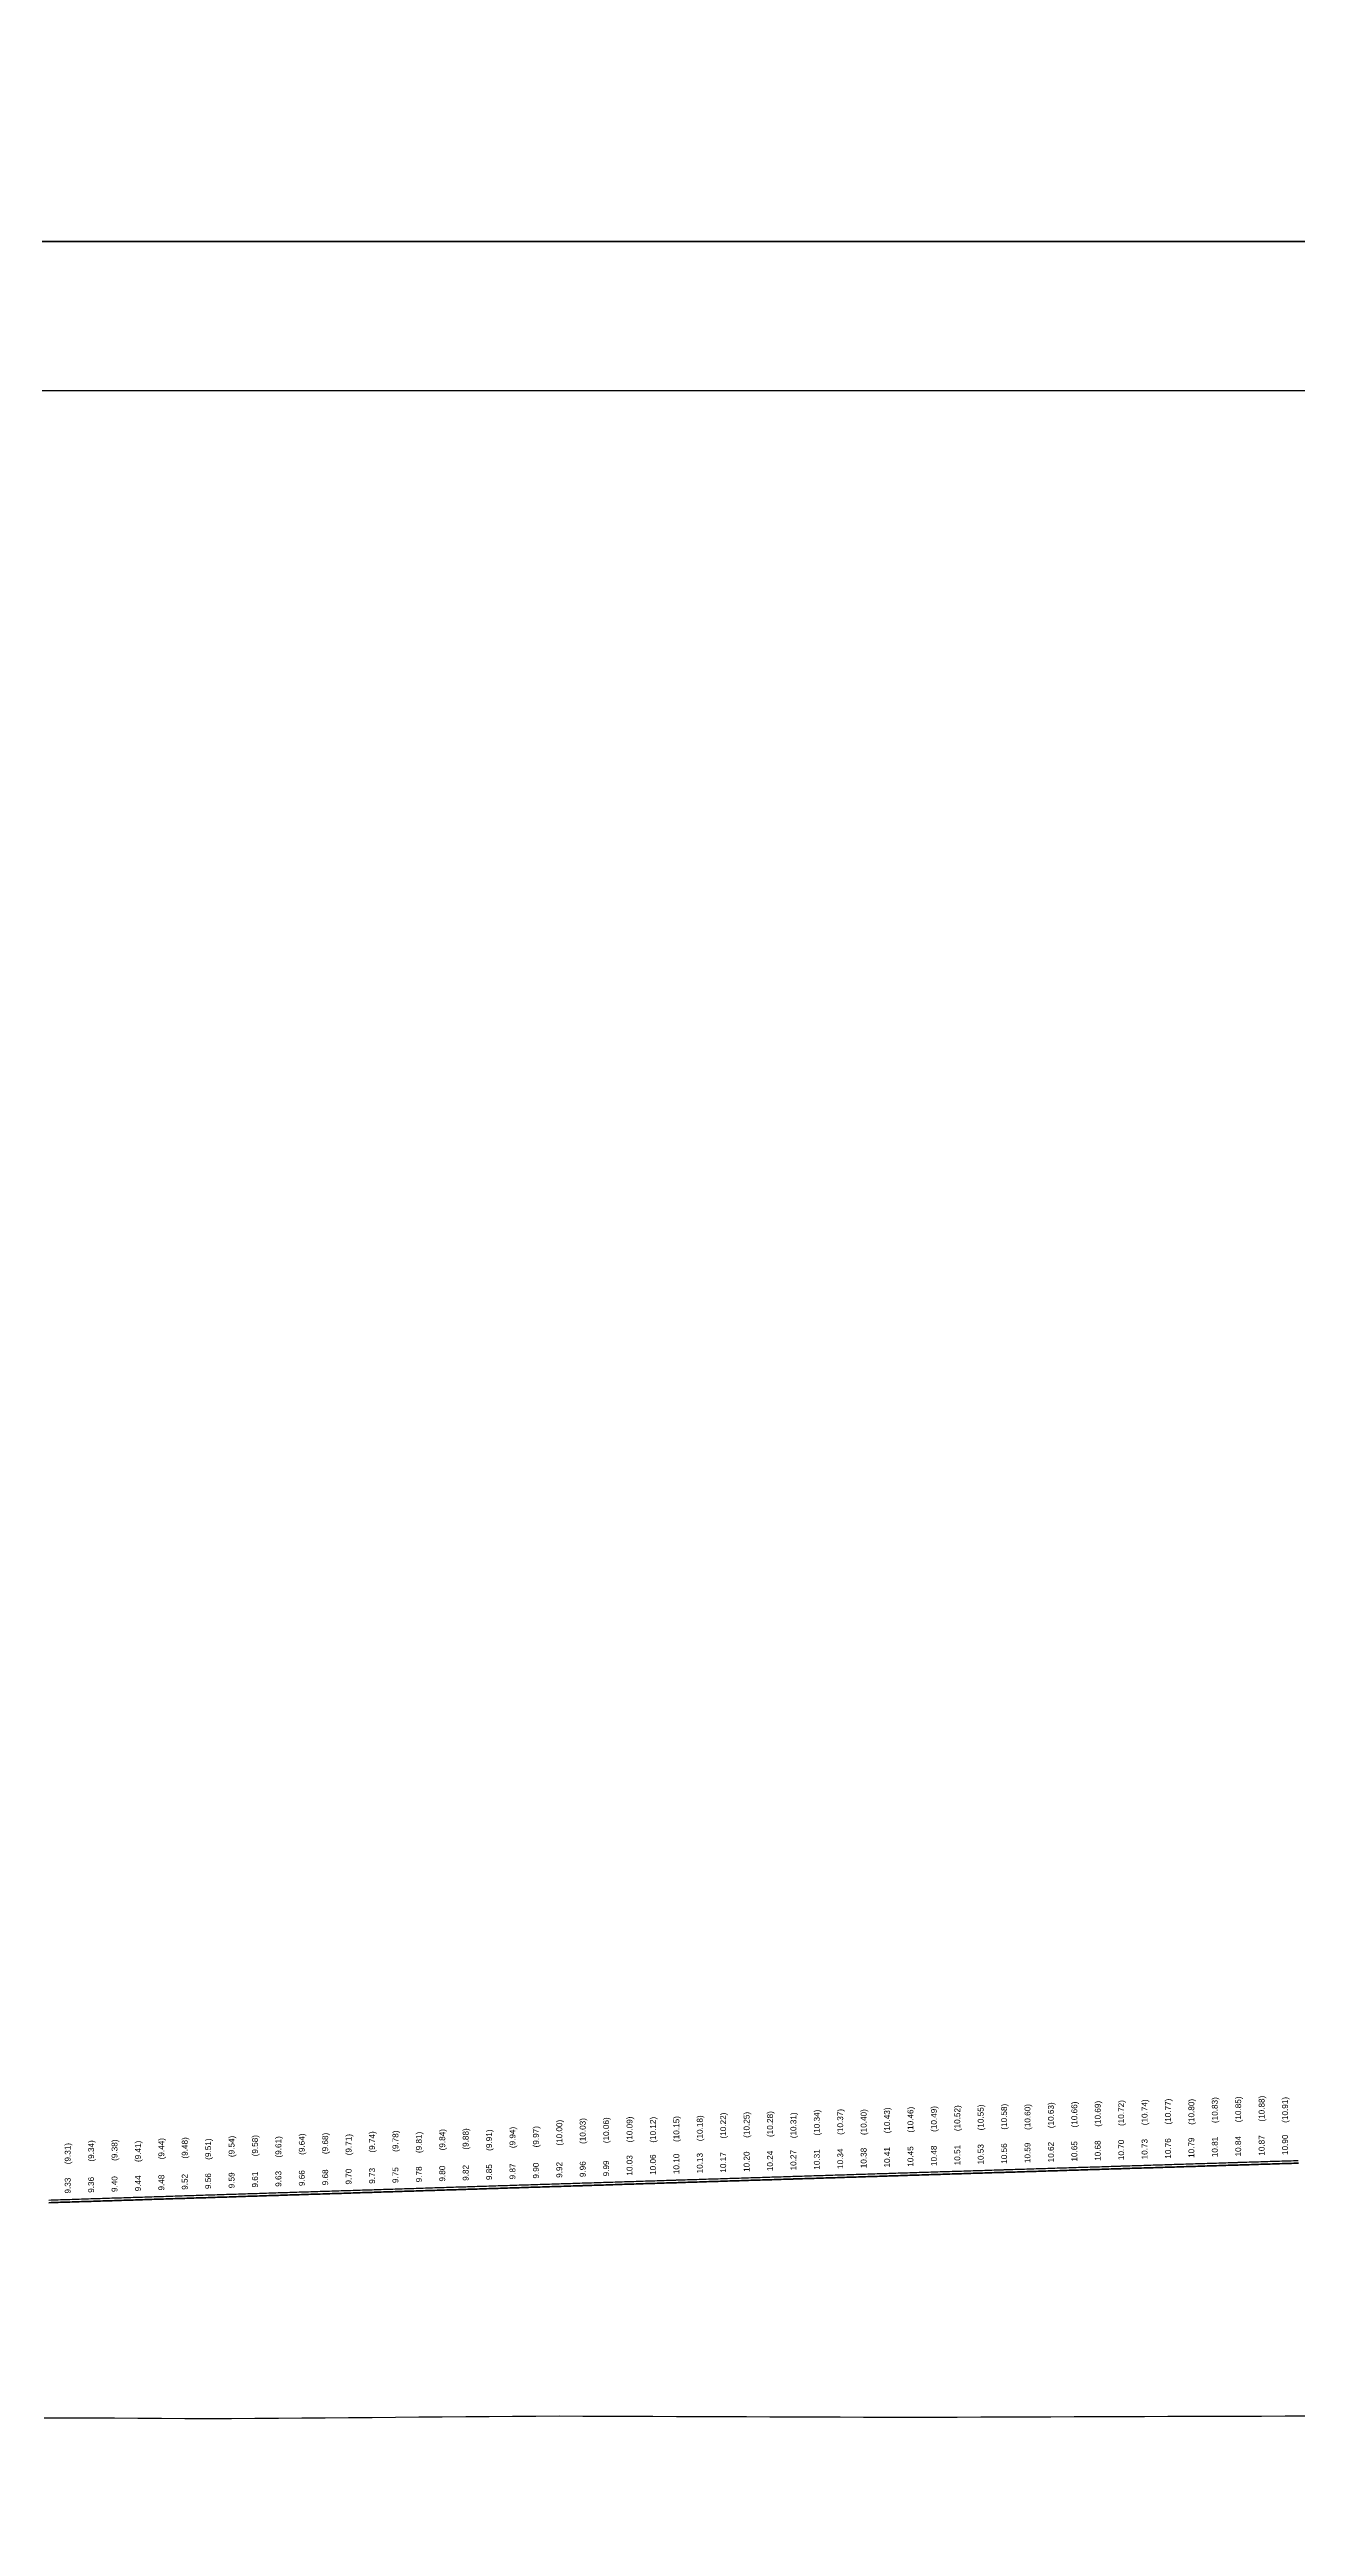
# Model space of a CAD drawing. Header units: millimetres. Extents: x 0 to 285450075, y -3000605 to 8125189010.
# Drawn here: x 6639633 to 6692940, y -115 to 105710 of the extents above; entities that cross this region are included whole.
import ezdxf
from ezdxf import colors
from ezdxf.entities.mleader import LeaderData, LeaderLine
from ezdxf.enums import TextEntityAlignment as Align
from ezdxf.math import Vec2, Vec3

# ---------------------------------------------------------------- set-up
doc = ezdxf.new("R2010")
doc.units = ezdxf.units.MM
for name, color, linetype, lineweight in [('1-Бетон', 106, 'Continuous', 35), ('ИС_Выноска', 3, 'Continuous', 18), ('ИС_Выноски', 3, 'Continuous', 18), ('ИС_Основная', 7, 'Continuous', 35)]:
    doc.layers.add(name, color=color, linetype=linetype, lineweight=lineweight)
for name, color, linetype in [('Красный профиль', 1, 'Continuous'), ('Рабочие отметки', 7, 'Continuous'), ('Рабочие отметки доп.', 7, 'Continuous'), ('Черный профиль', 3, 'Continuous')]:
    doc.layers.add(name, color=color, linetype=linetype)
doc.styles.add('0', font='isocpeur.ttf', dxfattribs={"width": 0.8, "oblique": 15})
doc.styles.get("Standard").update_dxf_attribs({"font": 'arial.ttf'})

# ---------------------------------------------------------------- blocks, each defined once
blk = doc.blocks.new('_None')

msp = doc.modelspace()

# ---------------------------------------------------------------- linework, layer by layer
at = {"color": 1}
msp.add_lwpolyline([(6546658.009, 91146.6249), (7115680.6605, 91146.6249), (7115680.6605, -72566.6945), (6546658.009, -72566.6945)], close=True, dxfattribs=at)
msp.add_lwpolyline([(6546658.009, 91146.6249), (7115680.6605, 91146.6249), (7115680.6605, -72566.6945), (6546658.009, -72566.6945)], close=True, dxfattribs=at)
at = {"layer": '1-Бетон', "color": 6}
msp.add_lwpolyline([(6532385.7521, 97510.8397), (7457736.6859, 97510.8397), (7457736.6859, -105940.3832), (6532385.7521, -105940.3832)], close=True, dxfattribs=at)
at = {"layer": 'ИС_Основная', "flags": 128}
msp.add_lwpolyline([(6639606.0195, 13717.1864), (6639705.9696, 13720.3987), (6639805.9197, 13723.6107), (6639905.8698, 13726.8226), (6640005.8198, 13730.0343), (6640105.7699, 13733.2459), (6640205.72, 13736.4573), (6640305.6701, 13739.6684), (6640405.6202, 13742.8795), (6640412.3023, 13743.0941), (6640505.5702, 13746.0903), (6640605.5203, 13749.301), (6640705.4704, 13752.5115), (6640805.4205, 13755.7218), (6640905.3706, 13758.9319), (6641005.3206, 13762.1419), (6641105.2707, 13765.3517), (6641205.2208, 13768.5613), (6641305.1709, 13771.7707), (6641405.1209, 13774.98), (6641412.3003, 13775.2105), (6641505.071, 13778.1891), (6641605.0211, 13781.398), (6641704.9712, 13784.6067), (6641804.9213, 13787.8153), (6641904.8713, 13791.0237), (6642004.8214, 13794.2319), (6642104.7715, 13797.44), (6642204.7216, 13800.6478), (6642304.6717, 13803.8555), (6642404.6217, 13807.063), (6642412.2982, 13807.3094), (6642504.5718, 13810.2704), (6642604.5219, 13813.4776), (6642704.472, 13816.6846), (6642804.4221, 13819.8914), (6642904.3721, 13823.098), (6643004.3222, 13826.3045), (6643104.2723, 13829.5108), (6643204.2224, 13832.7169), (6643304.1725, 13835.9228), (6643404.1225, 13839.1286), (6643412.2962, 13839.3908), (6643504.0726, 13842.3342), (6643604.0227, 13845.5396), (6643703.9728, 13848.7449), (6643803.9229, 13851.9499), (6643903.8729, 13855.1548), (6644003.823, 13858.3596), (6644103.7731, 13861.5641), (6644203.7232, 13864.7685), (6644303.6733, 13867.9727), (6644403.6233, 13871.1767), (6644412.2942, 13871.4547), (6644503.5734, 13874.3805), (6644603.5235, 13877.5842), (6644703.4736, 13880.7877), (6644803.4237, 13883.991), (6644903.3737, 13887.1942), (6645003.3238, 13890.3972), (6645103.2739, 13893.6), (6645203.224, 13896.8026), (6645303.1741, 13900.005), (6645403.1241, 13903.2073), (6645412.2922, 13903.501), (6645503.0742, 13906.4094), (6645603.0243, 13909.6113), (6645702.9744, 13912.8131), (6645802.9244, 13916.0147), (6645902.8745, 13919.216), (6646002.8246, 13922.4173), (6646102.7747, 13925.6183), (6646202.7248, 13928.8192), (6646302.6748, 13932.0199), (6646402.6249, 13935.2204), (6646412.2902, 13935.5299), (6646502.575, 13938.4208), (6646602.5251, 13941.6209), (6646702.4752, 13944.8209), (6646802.4252, 13948.0208), (6646902.3753, 13951.2204), (6647002.3254, 13954.4199), (6647102.2755, 13957.6192), (6647202.2256, 13960.8183), (6647302.1756, 13964.0173), (6647402.1257, 13967.2161), (6647412.2882, 13967.5413), (6647502.0758, 13970.4147), (6647602.0259, 13973.6131), (6647701.976, 13976.8113), (6647801.926, 13980.0094), (6647901.8761, 13983.2073), (6648001.8262, 13986.405), (6648101.7763, 13989.6026), (6648201.7264, 13992.8), (6648301.6764, 13995.9972), (6648401.6265, 13999.1942), (6648412.2862, 13999.5352), (6648501.5766, 14002.3911), (6648601.5267, 14005.5877), (6648701.4768, 14008.7842), (6648801.4268, 14011.9806), (6648901.3769, 14015.1767), (6649001.327, 14018.3727), (6649101.2771, 14021.5685), (6649201.2272, 14024.7641), (6649301.1772, 14027.9596), (6649401.1273, 14031.1549), (6649412.2842, 14031.5115), (6649501.0774, 14034.35), (6649601.0275, 14037.5449), (6649700.9776, 14040.7397), (6649800.9276, 14043.9342), (6649900.8777, 14047.1287), (6650000.8278, 14050.3229), (6650100.7779, 14053.5169), (6650200.7279, 14056.7108), (6650300.678, 14059.9045), (6650400.6281, 14063.0981), (6650412.2822, 14063.4704), (6650500.5782, 14066.2914), (6650600.5283, 14069.4846), (6650700.4783, 14072.6776), (6650800.4284, 14075.8704), (6650900.3785, 14079.0631), (6651000.3286, 14082.2556), (6651100.2787, 14085.4479), (6651200.2287, 14088.64), (6651300.1788, 14091.832), (6651400.1289, 14095.0238), (6651412.2802, 14095.4118), (6651500.079, 14098.2154), (6651600.0291, 14101.4068), (6651699.9791, 14104.5981), (6651799.9292, 14107.7891), (6651899.8793, 14110.9801), (6651999.8294, 14114.1708), (6652099.7795, 14117.3613), (6652199.7295, 14120.5517), (6652299.6796, 14123.7419), (6652399.6297, 14126.932), (6652412.2782, 14127.3357), (6652499.5798, 14130.1218), (6652599.5299, 14133.3115), (6652699.4799, 14136.501), (6652799.43, 14139.6904), (6652899.3801, 14142.8795), (6652999.3302, 14146.0685), (6653099.2803, 14149.2573), (6653199.2303, 14152.446), (6653299.1804, 14155.6344), (6653399.1305, 14158.8227), (6653412.2762, 14159.242), (6653499.0806, 14162.0108), (6653599.0307, 14165.1988), (6653698.9807, 14168.3865), (6653798.9308, 14171.5741), (6653898.8809, 14174.7615), (6653998.831, 14177.9488), (6654098.781, 14181.1358), (6654198.7311, 14184.3227), (6654298.6812, 14187.5094), (6654398.6313, 14190.696), (6654412.2741, 14191.1309), (6654498.5814, 14193.8823), (6654598.5314, 14197.0685), (6654698.4815, 14200.2545), (6654798.4316, 14203.4404), (6654898.3817, 14206.626), (6654998.3318, 14209.8115), (6655098.2818, 14212.9968), (6655198.2319, 14216.182), (6655298.182, 14219.3669), (6655398.1321, 14222.5517), (6655412.2721, 14223.0023), (6655498.0821, 14225.7363), (6655598.0322, 14228.9208), (6655697.9823, 14232.105), (6655797.9324, 14235.2891), (6655897.8825, 14238.4731), (6655997.8326, 14241.6568), (6656097.7826, 14244.8404), (6656197.7327, 14248.0238), (6656297.6828, 14251.207), (6656397.6329, 14254.39), (6656412.2701, 14254.8561), (6656497.5829, 14257.5729), (6656597.533, 14260.7556), (6656697.4831, 14263.9381), (6656797.4332, 14267.1204), (6656897.3833, 14270.3026), (6656997.3334, 14273.4846), (6657097.2834, 14276.6664), (6657197.2335, 14279.848), (6657297.1836, 14283.0295), (6657397.1337, 14286.2108), (6657412.2681, 14286.6925), (6657497.0837, 14289.3919), (6657597.0338, 14292.5729), (6657696.9839, 14295.7536), (6657796.934, 14298.9342), (6657896.8841, 14302.1147), (6657996.8342, 14305.2949), (6658096.7842, 14308.475), (6658196.7343, 14311.6549), (6658296.6844, 14314.8346), (6658396.6345, 14318.0141), (6658412.2661, 14318.5114), (6658496.5845, 14321.1935), (6658596.5346, 14324.3727), (6658696.4847, 14327.5517), (6658796.4348, 14330.7306), (6658896.3849, 14333.9092), (6658996.3349, 14337.0877), (6659096.285, 14340.266), (6659196.2351, 14343.4442), (6659296.1852, 14346.6222), (6659396.1353, 14349.8), (6659412.2641, 14350.3127), (6659496.0853, 14352.9776), (6659596.0354, 14356.155), (6659695.9855, 14359.3323), (6659795.9356, 14362.5094), (6659895.8857, 14365.6863), (6659995.8357, 14368.8631), (6660095.7858, 14372.0396), (6660195.7359, 14375.216), (6660295.686, 14378.3923), (6660395.6361, 14381.5683), (6660412.2621, 14382.0966), (6660495.5861, 14384.7442), (6660595.5362, 14387.9199), (6660695.4863, 14391.0954), (6660795.4364, 14394.2708), (6660895.3865, 14397.4459), (6660995.3365, 14400.6209), (6661095.2866, 14403.7957), (6661195.2367, 14406.9704), (6661295.1868, 14410.1449), (6661395.1369, 14413.3192), (6661412.2601, 14413.863), (6661495.0869, 14416.4933), (6661595.037, 14419.6672), (6661694.9871, 14422.841), (6661794.9372, 14426.0146), (6661894.8873, 14429.188), (6661994.8373, 14432.3613), (6662094.7874, 14435.5344), (6662194.7375, 14438.7073), (6662294.6876, 14441.88), (6662394.6377, 14445.0526), (6662412.2581, 14445.6118), (6662494.5877, 14448.2249), (6662594.5378, 14451.3971), (6662694.4879, 14454.5692), (6662794.438, 14457.741), (6662894.388, 14460.9127), (6662994.3381, 14464.0842), (6663094.2882, 14467.2555), (6663194.2383, 14470.4267), (6663294.1884, 14473.5976), (6663394.1384, 14476.7684), (6663412.2561, 14477.3432), (6663494.0885, 14479.9391), (6663594.0386, 14483.1095), (6663693.9887, 14486.2798), (6663793.9388, 14489.4499), (6663893.8888, 14492.6198), (6663993.8389, 14495.7896), (6664093.789, 14498.9592), (6664193.7391, 14502.1286), (6664293.6892, 14505.2978), (6664393.6392, 14508.4669), (6664412.2541, 14509.0571), (6664493.5893, 14511.6357), (6664593.5394, 14514.8044), (6664693.4895, 14517.973), (6664793.4396, 14521.1413), (6664893.3896, 14524.3095), (6664993.3397, 14527.4775), (6665093.2898, 14530.6454), (6665193.2399, 14533.813), (6665293.19, 14536.9805), (6665393.14, 14540.1478), (6665412.252, 14540.7534), (6665493.0901, 14543.3149), (6665593.0402, 14546.4819), (6665692.9903, 14549.6487), (6665792.9404, 14552.8153), (6665892.8904, 14555.9817), (6665992.8405, 14559.148), (6666092.7906, 14562.314), (6666192.7407, 14565.48), (6666292.6908, 14568.6457), (6666392.6408, 14571.8112), (6666412.25, 14572.4323), (6666492.5909, 14574.9766), (6666592.541, 14578.1418), (6666692.4911, 14581.3069), (6666792.4411, 14584.4717), (6666892.3912, 14587.6364), (6666992.3413, 14590.8009), (6667092.2914, 14593.9653), (6667192.2415, 14597.1294), (6667292.1915, 14600.2934), (6667392.1416, 14603.4572), (6667412.248, 14604.0936), (6667492.0917, 14606.6208), (6667592.0418, 14609.7843), (6667691.9919, 14612.9476), (6667791.9419, 14616.1107), (6667891.892, 14619.2736), (6667991.8421, 14622.4364), (6668091.7922, 14625.599), (6668191.7423, 14628.7614), (6668291.6923, 14631.9236), (6668391.6424, 14635.0857), (6668412.246, 14635.7375), (6668491.5925, 14638.2476), (6668591.5426, 14641.4093), (6668691.4927, 14644.5708), (6668791.4427, 14647.7322), (6668891.3928, 14650.8934), (6668991.3429, 14654.0544), (6669091.293, 14657.2152), (6669191.2431, 14660.3759), (6669291.1931, 14663.5364), (6669391.1432, 14666.6967), (6669412.244, 14667.3638), (6669491.0933, 14669.8568), (6669591.0434, 14673.0168), (6669690.9935, 14676.1766), (6669790.9435, 14679.3362), (6669890.8936, 14682.4956), (6669990.8437, 14685.6549), (6670090.7938, 14688.814), (6670190.7439, 14691.9729), (6670290.6939, 14695.1316), (6670390.644, 14698.2902), (6670412.242, 14698.9727), (6670490.5941, 14701.4486), (6670590.5442, 14704.6068), (6670690.4943, 14707.7648), (6670790.4443, 14710.9227), (6670890.3944, 14714.0804), (6670990.3445, 14717.2379), (6671090.2946, 14720.3952), (6671190.2446, 14723.5524), (6671290.1947, 14726.7094), (6671390.1448, 14729.8662), (6671412.24, 14730.5641), (6671490.0949, 14733.0229), (6671590.045, 14736.1793), (6671689.995, 14739.3356), (6671789.9451, 14742.4917), (6671889.8952, 14745.6477), (6671989.8453, 14748.8034), (6672089.7954, 14751.959), (6672189.7454, 14755.1145), (6672289.6955, 14758.2697), (6672389.6456, 14761.4248), (6672412.238, 14762.1379), (6672489.5957, 14764.5797), (6672589.5458, 14767.7344), (6672689.4958, 14770.8889), (6672789.4459, 14774.0433), (6672889.396, 14777.1975), (6672989.3461, 14780.3515), (6673089.2962, 14783.5053), (6673189.2462, 14786.659), (6673289.1963, 14789.8125), (6673389.1464, 14792.9658), (6673412.236, 14793.6943), (6673489.0965, 14796.119), (6673589.0466, 14799.2719), (6673688.9966, 14802.4247), (6673788.9467, 14805.5774), (6673888.8968, 14808.7298), (6673988.8469, 14811.8821), (6674088.797, 14815.0342), (6674188.747, 14818.1861), (6674288.6971, 14821.3378), (6674388.6472, 14824.4894), (6674412.234, 14825.2331), (6674488.5972, 14827.6408), (6674588.5474, 14830.792), (6674688.4974, 14833.9431), (6674788.4475, 14837.0939), (6674888.3976, 14840.2446), (6674988.3477, 14843.3952), (6675088.2977, 14846.5455), (6675188.2478, 14849.6957), (6675288.1979, 14852.8457), (6675388.148, 14855.9955), (6675412.232, 14856.7545), (6675488.098, 14859.1452), (6675588.0481, 14862.2946), (6675687.9982, 14865.4439), (6675787.9483, 14868.593), (6675887.8984, 14871.742), (6675987.8485, 14874.8908), (6676087.7985, 14878.0394), (6676187.7486, 14881.1878), (6676287.6987, 14884.336), (6676387.6488, 14887.4841), (6676412.2299, 14888.2583), (6676487.5988, 14890.632), (6676587.5489, 14893.7797), (6676687.499, 14896.9273), (6676787.4491, 14900.0747), (6676887.3992, 14903.2219), (6676987.3493, 14906.3689), (6677087.2993, 14909.5157), (6677187.2494, 14912.6624), (6677287.1995, 14915.8089), (6677387.1496, 14918.9552), (6677412.2279, 14919.7447), (6677487.0996, 14922.1014), (6677587.0497, 14925.2474), (6677686.9998, 14928.3932), (6677786.9499, 14931.5388), (6677886.9, 14934.6842), (6677986.8501, 14937.8295), (6678086.8001, 14940.9746), (6678186.7502, 14944.1196), (6678286.7003, 14947.2643), (6678386.6504, 14950.4089), (6678412.2259, 14951.2135), (6678486.6004, 14953.5533), (6678586.5505, 14956.6975), (6678686.5006, 14959.8416), (6678786.4507, 14962.9854), (6678886.4008, 14966.1292), (6678986.3509, 14969.2727), (6679086.3009, 14972.416), (6679186.251, 14975.5592), (6679286.2011, 14978.7022), (6679386.1512, 14981.845), (6679412.2239, 14982.6648), (6679486.1012, 14984.9877), (6679586.0513, 14988.1302), (6679686.0014, 14991.2725), (6679785.9515, 14994.4146), (6679885.9016, 14997.5566), (6679985.8516, 15000.6984), (6680085.8017, 15003.84), (6680185.7518, 15006.9814), (6680285.7019, 15010.1226), (6680385.652, 15013.2637), (6680412.2219, 15014.0987), (6680485.602, 15016.4046), (6680585.5521, 15019.5454), (6680685.5022, 15022.6859), (6680785.4523, 15025.8263), (6680885.4024, 15028.9665), (6680985.3524, 15032.1065), (6681085.3025, 15035.2464), (6681185.2526, 15038.3861), (6681285.2027, 15041.5256), (6681385.1528, 15044.6649), (6681412.2199, 15045.515), (6681485.1028, 15047.8041), (6681585.0529, 15050.9431), (6681685.003, 15054.0819), (6681784.9531, 15057.2205), (6681884.9032, 15060.359), (6681984.8532, 15063.4972), (6682084.8033, 15066.6353), (6682184.7534, 15069.7733), (6682284.7035, 15072.911), (6682384.6536, 15076.0486), (6682412.2179, 15076.9139), (6682484.6036, 15079.186), (6682584.5537, 15082.3233), (6682684.5038, 15085.4603), (6682784.4539, 15088.5972), (6682884.404, 15091.7339), (6682984.354, 15094.8705), (6683084.3041, 15098.0068), (6683184.2542, 15101.143), (6683284.2043, 15104.279), (6683384.1544, 15107.4149), (6683412.2159, 15108.2952), (6683484.1044, 15110.5505), (6683584.0545, 15113.686), (6683684.0046, 15116.8213), (6683783.9547, 15119.9564), (6683883.9047, 15123.0914), (6683983.8548, 15126.2262), (6684083.8049, 15129.3608), (6684183.755, 15132.4952), (6684283.7051, 15135.6295), (6684383.6551, 15138.7636), (6684412.2139, 15139.6591), (6684483.6052, 15141.8975), (6684583.5553, 15145.0312), (6684683.5054, 15148.1648), (6684783.4555, 15151.2982), (6684883.4055, 15154.4314), (6684983.3556, 15157.5644), (6685083.3057, 15160.6973), (6685183.2558, 15163.83), (6685283.2059, 15166.9625), (6685383.1559, 15170.0949), (6685412.2119, 15171.0054), (6685483.106, 15173.227), (6685583.0561, 15176.359), (6685683.0062, 15179.4908), (6685782.9563, 15182.6225), (6685882.9063, 15185.7539), (6685982.8564, 15188.8852), (6686082.8065, 15192.0163), (6686182.7566, 15195.1473), (6686282.7067, 15198.278), (6686382.6567, 15201.4086), (6686412.2098, 15202.3342), (6686482.6068, 15204.539), (6686582.5569, 15207.6693), (6686682.507, 15210.7994), (6686782.4571, 15213.9292), (6686882.4071, 15217.059), (6686982.3572, 15220.1885), (6687082.3073, 15223.3179), (6687182.2574, 15226.4471), (6687282.2075, 15229.5761), (6687382.1575, 15232.7049), (6687412.2078, 15233.6456), (6687482.1076, 15235.8336), (6687582.0577, 15238.9621), (6687682.0078, 15242.0904), (6687781.9578, 15245.2185), (6687881.9079, 15248.3465), (6687981.858, 15251.4743), (6688081.8081, 15254.6019), (6688181.7582, 15257.7294), (6688281.7082, 15260.8566), (6688381.6583, 15263.9837), (6688412.2058, 15264.9394), (6688481.6084, 15267.1106), (6688581.5585, 15270.2374), (6688681.5086, 15273.364), (6688781.4586, 15276.4904), (6688881.4087, 15279.6166), (6688981.3588, 15282.7426), (6689081.3089, 15285.8685), (6689181.259, 15288.9942), (6689281.209, 15292.1197), (6689381.1591, 15295.2451), (6689412.2038, 15296.2158), (6689481.1092, 15298.3702), (6689581.0593, 15301.4952), (6689681.0094, 15304.62), (6689780.9594, 15307.7447), (6689880.9095, 15310.8692), (6689980.8596, 15313.9935), (6690080.8097, 15317.1176), (6690180.7598, 15320.2415), (6690280.7098, 15323.3653), (6690380.6599, 15326.4889), (6690412.2018, 15327.4746), (6690480.61, 15329.6123), (6690580.5601, 15332.7356), (6690680.5102, 15335.8586), (6690780.4602, 15338.9815), (6690880.4103, 15342.1043), (6690980.3604, 15345.2268), (6691080.3105, 15348.3492), (6691180.2606, 15351.4714), (6691280.2106, 15354.5934), (6691380.1607, 15357.7153), (6691412.1998, 15358.7159), (6691480.1108, 15360.8369), (6691580.0609, 15363.9584), (6691680.011, 15367.0798), (6691779.961, 15370.2009), (6691879.9111, 15373.3219), (6691979.8612, 15376.4427), (6692079.8113, 15379.5633), (6692179.7613, 15382.6838), (6692279.7114, 15385.804), (6692379.6615, 15388.9241), (6692412.1978, 15389.9398), (6692479.6116, 15392.0441), (6692579.5617, 15395.1638), (6692679.5117, 15398.2834), (6692779.4618, 15401.4028), (6692879.4119, 15404.522), (6692979.362, 15407.6411)], dxfattribs=at)
at = {"layer": 'Красный профиль', "linetype": 'Continuous', "flags": 128}
msp.add_lwpolyline([(6639602.3253, 13832.1271), (6639702.2756, 13835.3393), (6639802.2259, 13838.5514), (6639902.1761, 13841.7633), (6640002.1264, 13844.975), (6640102.0767, 13848.1866), (6640202.027, 13851.3979), (6640301.9773, 13854.6091), (6640401.9275, 13857.8202), (6640408.6098, 13858.0348), (6640501.8778, 13861.031), (6640601.8281, 13864.2417), (6640701.7784, 13867.4522), (6640801.7287, 13870.6625), (6640901.6789, 13873.8726), (6641001.6292, 13877.0826), (6641101.5795, 13880.2924), (6641201.5298, 13883.502), (6641301.4801, 13886.7115), (6641401.4304, 13889.9208), (6641408.6098, 13890.1513), (6641501.3806, 13893.1299), (6641601.3309, 13896.3388), (6641701.2812, 13899.5475), (6641801.2315, 13902.7561), (6641901.1818, 13905.9645), (6642001.132, 13909.1727), (6642101.0823, 13912.3808), (6642201.0326, 13915.5887), (6642300.9829, 13918.7964), (6642400.9332, 13922.0039), (6642408.6098, 13922.2502), (6642500.8834, 13925.2112), (6642600.8337, 13928.4184), (6642700.784, 13931.6254), (6642800.7343, 13934.8322), (6642900.6846, 13938.0389), (6643000.6348, 13941.2454), (6643100.5851, 13944.4517), (6643200.5354, 13947.6578), (6643300.4857, 13950.8637), (6643400.436, 13954.0695), (6643408.6098, 13954.3317), (6643500.3862, 13957.2751), (6643600.3365, 13960.4805), (6643700.2868, 13963.6858), (6643800.2371, 13966.8909), (6643900.1874, 13970.0958), (6644000.1376, 13973.3005), (6644100.0879, 13976.5051), (6644200.0382, 13979.7094), (6644299.9885, 13982.9136), (6644399.9388, 13986.1177), (6644408.6098, 13986.3956), (6644499.889, 13989.3215), (6644599.8393, 13992.5252), (6644699.7896, 13995.7287), (6644799.7399, 13998.932), (6644899.6902, 14002.1352), (6644999.6404, 14005.3382), (6645099.5907, 14008.541), (6645199.541, 14011.7436), (6645299.4913, 14014.946), (6645399.4416, 14018.1483), (6645408.6098, 14018.4421), (6645499.3918, 14021.3504), (6645599.3421, 14024.5524), (6645699.2924, 14027.7541), (6645799.2427, 14030.9557), (6645899.193, 14034.1571), (6645999.1432, 14037.3583), (6646099.0935, 14040.5594), (6646199.0438, 14043.7603), (6646298.9941, 14046.961), (6646398.9444, 14050.1615), (6646408.6098, 14050.471), (6646498.8947, 14053.3619), (6646598.8449, 14056.562), (6646698.7952, 14059.7621), (6646798.7455, 14062.9619), (6646898.6958, 14066.1615), (6646998.6461, 14069.361), (6647098.5963, 14072.5603), (6647198.5466, 14075.7595), (6647298.4969, 14078.9584), (6647398.4472, 14082.1572), (6647408.6098, 14082.4824), (6647498.3975, 14085.3558), (6647598.3477, 14088.5543), (6647698.298, 14091.7525), (6647798.2483, 14094.9506), (6647898.1986, 14098.1485), (6647998.1489, 14101.3462), (6648098.0991, 14104.5438), (6648198.0494, 14107.7412), (6648297.9997, 14110.9384), (6648397.95, 14114.1354), (6648408.6098, 14114.4764), (6648497.9003, 14117.3323), (6648597.8505, 14120.529), (6648697.8008, 14123.7255), (6648797.7511, 14126.9218), (6648897.7014, 14130.118), (6648997.6517, 14133.314), (6649097.6019, 14136.5098), (6649197.5522, 14139.7054), (6649297.5025, 14142.9009), (6649397.4528, 14146.0962), (6649408.6098, 14146.4528), (6649497.4031, 14149.2913), (6649597.3533, 14152.4862), (6649697.3036, 14155.681), (6649797.2539, 14158.8756), (6649897.2042, 14162.07), (6649997.1545, 14165.2642), (6650097.1047, 14168.4583), (6650197.055, 14171.6522), (6650297.0053, 14174.8459), (6650396.9556, 14178.0394), (6650408.6098, 14178.4118), (6650496.9059, 14181.2328), (6650596.8561, 14184.426), (6650696.8064, 14187.619), (6650796.7567, 14190.8118), (6650896.707, 14194.0045), (6650996.6573, 14197.197), (6651096.6075, 14200.3893), (6651196.5578, 14203.5814), (6651296.5081, 14206.7734), (6651396.4584, 14209.9652), (6651408.6098, 14210.3532), (6651496.4087, 14213.1568), (6651596.3589, 14216.3482), (6651696.3092, 14219.5395), (6651796.2595, 14222.7306), (6651896.2098, 14225.9215), (6651996.1601, 14229.1122), (6652096.1104, 14232.3028), (6652196.0606, 14235.4932), (6652296.0109, 14238.6834), (6652395.9612, 14241.8735), (6652408.6098, 14242.2771), (6652495.9115, 14245.0633), (6652595.8618, 14248.253), (6652695.812, 14251.4425), (6652795.7623, 14254.6319), (6652895.7126, 14257.821), (6652995.6629, 14261.01), (6653095.6132, 14264.1988), (6653195.5634, 14267.3875), (6653295.5137, 14270.576), (6653395.464, 14273.7642), (6653408.6098, 14274.1836), (6653495.4143, 14276.9524), (6653595.3646, 14280.1403), (6653695.3148, 14283.3281), (6653795.2651, 14286.5157), (6653895.2154, 14289.7031), (6653995.1657, 14292.8903), (6654095.116, 14296.0774), (6654195.0662, 14299.2643), (6654295.0165, 14302.451), (6654394.9668, 14305.6376), (6654408.6098, 14306.0725), (6654494.9171, 14308.8239), (6654594.8674, 14312.0101), (6654694.8176, 14315.1961), (6654794.7679, 14318.382), (6654894.7182, 14321.5677), (6654994.6685, 14324.7532), (6655094.6188, 14327.9385), (6655194.569, 14331.1236), (6655294.5193, 14334.3086), (6655394.4696, 14337.4934), (6655408.6098, 14337.9439), (6655494.4199, 14340.678), (6655594.3702, 14343.8625), (6655694.3204, 14347.0467), (6655794.2707, 14350.2308), (6655894.221, 14353.4148), (6655994.1713, 14356.5985), (6656094.1216, 14359.7821), (6656194.0718, 14362.9655), (6656294.0221, 14366.1487), (6656393.9724, 14369.3317), (6656408.6098, 14369.7979), (6656493.9227, 14372.5146), (6656593.873, 14375.6973), (6656693.8232, 14378.8798), (6656793.7735, 14382.0622), (6656893.7238, 14385.2444), (6656993.6741, 14388.4264), (6657093.6244, 14391.6082), (6657193.5747, 14394.7898), (6657293.5249, 14397.9713), (6657393.4752, 14401.1526), (6657408.6098, 14401.6343), (6657493.4255, 14404.3337), (6657593.3758, 14407.5147), (6657693.3261, 14410.6955), (6657793.2763, 14413.8761), (6657893.2266, 14417.0565), (6657993.1769, 14420.2367), (6658093.1272, 14423.4168), (6658193.0775, 14426.5967), (6658293.0277, 14429.7764), (6658392.978, 14432.956), (6658408.6098, 14433.4532), (6658492.9283, 14436.1354), (6658592.8786, 14439.3146), (6658692.8289, 14442.4936), (6658792.7791, 14445.6724), (6658892.7294, 14448.8511), (6658992.6797, 14452.0296), (6659092.63, 14455.2079), (6659192.5803, 14458.3861), (6659292.5305, 14461.5641), (6659392.4808, 14464.7419), (6659408.6098, 14465.2547), (6659492.4311, 14467.9195), (6659592.3814, 14471.097), (6659692.3317, 14474.2742), (6659792.2819, 14477.4513), (6659892.2322, 14480.6283), (6659992.1825, 14483.805), (6660092.1328, 14486.9816), (6660192.0831, 14490.158), (6660292.0333, 14493.3342), (6660391.9836, 14496.5103), (6660408.6098, 14497.0386), (6660491.9339, 14499.6862), (6660591.8842, 14502.8619), (6660691.8345, 14506.0374), (6660791.7847, 14509.2128), (6660891.735, 14512.3879), (6660991.6853, 14515.5629), (6661091.6356, 14518.7378), (6661191.5859, 14521.9124), (6661291.5361, 14525.0869), (6661391.4864, 14528.2612), (6661408.6098, 14528.805), (6661491.4367, 14531.4354), (6661591.387, 14534.6093), (6661691.3373, 14537.7831), (6661791.2875, 14540.9567), (6661891.2378, 14544.1301), (6661991.1881, 14547.3034), (6662091.1384, 14550.4765), (6662191.0887, 14553.6494), (6662291.039, 14556.8221), (6662390.9892, 14559.9947), (6662408.6098, 14560.5539), (6662490.9395, 14563.167), (6662590.8898, 14566.3393), (6662690.8401, 14569.5113), (6662790.7904, 14572.6831), (6662890.7406, 14575.8548), (6662990.6909, 14579.0263), (6663090.6412, 14582.1977), (6663190.5915, 14585.3688), (6663290.5418, 14588.5398), (6663390.492, 14591.7106), (6663408.6098, 14592.2854), (6663490.4423, 14594.8813), (6663590.3926, 14598.0517), (6663690.3429, 14601.222), (6663790.2932, 14604.3921), (6663890.2434, 14607.562), (6663990.1937, 14610.7318), (6664090.144, 14613.9014), (6664190.0943, 14617.0708), (6664290.0446, 14620.24), (6664389.9948, 14623.4091), (6664408.6098, 14623.9993), (6664489.9451, 14626.578), (6664589.8954, 14629.7467), (6664689.8457, 14632.9152), (6664789.796, 14636.0836), (6664889.7462, 14639.2518), (6664989.6965, 14642.4198), (6665089.6468, 14645.5876), (6665189.5971, 14648.7553), (6665289.5474, 14651.9228), (6665389.4976, 14655.0901), (6665408.6098, 14655.6957), (6665489.4479, 14658.2572), (6665589.3982, 14661.4242), (6665689.3485, 14664.591), (6665789.2988, 14667.7576), (6665889.249, 14670.924), (6665989.1993, 14674.0903), (6666089.1496, 14677.2564), (6666189.0999, 14680.4223), (6666289.0502, 14683.588), (6666389.0004, 14686.7536), (6666408.6098, 14687.3746), (6666488.9507, 14689.919), (6666588.901, 14693.0842), (6666688.8513, 14696.2493), (6666788.8016, 14699.4141), (6666888.7518, 14702.5788), (6666988.7021, 14705.7433), (6667088.6524, 14708.9077), (6667188.6027, 14712.0718), (6667288.553, 14715.2358), (6667388.5033, 14718.3996), (6667408.6098, 14719.0361), (6667488.4535, 14721.5633), (6667588.4038, 14724.7267), (6667688.3541, 14727.89), (6667788.3044, 14731.0532), (6667888.2547, 14734.2161), (6667988.2049, 14737.3789), (6668088.1552, 14740.5415), (6668188.1055, 14743.7039), (6668288.0558, 14746.8661), (6668388.0061, 14750.0282), (6668408.6098, 14750.68), (6668487.9563, 14753.1901), (6668587.9066, 14756.3518), (6668687.8569, 14759.5133), (6668787.8072, 14762.6747), (6668887.7575, 14765.8359), (6668987.7077, 14768.9969), (6669087.658, 14772.1578), (6669187.6083, 14775.3184), (6669287.5586, 14778.4789), (6669387.5089, 14781.6392), (6669408.6098, 14782.3064), (6669487.4591, 14784.7994), (6669587.4094, 14787.9594), (6669687.3597, 14791.1191), (6669787.31, 14794.2788), (6669887.2603, 14797.4382), (6669987.2105, 14800.5975), (6670087.1608, 14803.7566), (6670187.1111, 14806.9155), (6670287.0614, 14810.0742), (6670387.0117, 14813.2328), (6670408.6098, 14813.9153), (6670486.9619, 14816.3912), (6670586.9122, 14819.5494), (6670686.8625, 14822.7075), (6670786.8128, 14825.8653), (6670886.7631, 14829.023), (6670986.7133, 14832.1806), (6671086.6636, 14835.3379), (6671186.6139, 14838.4951), (6671286.5642, 14841.6521), (6671386.5145, 14844.8089), (6671408.6098, 14845.5067), (6671486.4647, 14847.9656), (6671586.415, 14851.122), (6671686.3653, 14854.2783), (6671786.3156, 14857.4344), (6671886.2659, 14860.5904), (6671986.2161, 14863.7462), (6672086.1664, 14866.9018), (6672186.1167, 14870.0572), (6672286.067, 14873.2124), (6672386.0173, 14876.3675), (6672408.6098, 14877.0807), (6672485.9676, 14879.5224), (6672585.9178, 14882.6771), (6672685.8681, 14885.8317), (6672785.8184, 14888.9861), (6672885.7687, 14892.1403), (6672985.719, 14895.2943), (6673085.6692, 14898.4481), (6673185.6195, 14901.6018), (6673285.5698, 14904.7553), (6673385.5201, 14907.9086), (6673408.6098, 14908.6371), (6673485.4704, 14911.0618), (6673585.4206, 14914.2148), (6673685.3709, 14917.3676), (6673785.3212, 14920.5202), (6673885.2715, 14923.6726), (6673985.2218, 14926.8249), (6674085.172, 14929.977), (6674185.1223, 14933.129), (6674285.0726, 14936.2807), (6674385.0229, 14939.4323), (6674408.6098, 14940.176), (6674484.9732, 14942.5837), (6674584.9234, 14945.7349), (6674684.8737, 14948.886), (6674784.824, 14952.0368), (6674884.7743, 14955.1875), (6674984.7246, 14958.3381), (6675084.6748, 14961.4884), (6675184.6251, 14964.6386), (6675284.5754, 14967.7886), (6675384.5257, 14970.9384), (6675408.6098, 14971.6974), (6675484.476, 14974.0881), (6675584.4262, 14977.2376), (6675684.3765, 14980.3869), (6675784.3268, 14983.536), (6675884.2771, 14986.685), (6675984.2274, 14989.8337), (6676084.1776, 14992.9823), (6676184.1279, 14996.1308), (6676284.0782, 14999.279), (6676384.0285, 15002.4271), (6676408.6098, 15003.2013), (6676483.9788, 15005.575), (6676583.929, 15008.7228), (6676683.8793, 15011.8703), (6676783.8296, 15015.0177), (6676883.7799, 15018.1649), (6676983.7302, 15021.3119), (6677083.6804, 15024.4588), (6677183.6307, 15027.6055), (6677283.581, 15030.752), (6677383.5313, 15033.8983), (6677408.6098, 15034.6877), (6677483.4816, 15037.0445), (6677583.4318, 15040.1904), (6677683.3821, 15043.3363), (6677783.3324, 15046.4819), (6677883.2827, 15049.6273), (6677983.233, 15052.7726), (6678083.1833, 15055.9177), (6678183.1335, 15059.0627), (6678283.0838, 15062.2074), (6678383.0341, 15065.352), (6678408.6098, 15066.1566), (6678482.9844, 15068.4964), (6678582.9347, 15071.6407), (6678682.8849, 15074.7847), (6678782.8352, 15077.9286), (6678882.7855, 15081.0723), (6678982.7358, 15084.2158), (6679082.6861, 15087.3592), (6679182.6363, 15090.5024), (6679282.5866, 15093.6454), (6679382.5369, 15096.7882), (6679408.6098, 15097.608), (6679482.4872, 15099.9309), (6679582.4375, 15103.0734), (6679682.3877, 15106.2157), (6679782.338, 15109.3578), (6679882.2883, 15112.4998), (6679982.2386, 15115.6416), (6680082.1889, 15118.7832), (6680182.1391, 15121.9246), (6680282.0894, 15125.0659), (6680382.0397, 15128.207), (6680408.6098, 15129.042), (6680481.99, 15131.3479), (6680581.9403, 15134.4886), (6680681.8905, 15137.6292), (6680781.8408, 15140.7696), (6680881.7911, 15143.9098), (6680981.7414, 15147.0498), (6681081.6917, 15150.1897), (6681181.6419, 15153.3294), (6681281.5922, 15156.4689), (6681381.5425, 15159.6082), (6681408.6098, 15160.4584), (6681481.4928, 15162.7474), (6681581.4431, 15165.8864), (6681681.3933, 15169.0252), (6681781.3436, 15172.1638), (6681881.2939, 15175.3023), (6681981.2442, 15178.4406), (6682081.1945, 15181.5787), (6682181.1447, 15184.7167), (6682281.095, 15187.8544), (6682381.0453, 15190.992), (6682408.6098, 15191.8573), (6682480.9956, 15194.1294), (6682580.9459, 15197.2667), (6682680.8961, 15200.4037), (6682780.8464, 15203.5406), (6682880.7967, 15206.6773), (6682980.747, 15209.8139), (6683080.6973, 15212.9502), (6683180.6476, 15216.0864), (6683280.5978, 15219.2225), (6683380.5481, 15222.3583), (6683408.6098, 15223.2387), (6683480.4984, 15225.494), (6683580.4487, 15228.6295), (6683680.399, 15231.7648), (6683780.3492, 15234.8999), (6683880.2995, 15238.0349), (6683980.2498, 15241.1697), (6684080.2001, 15244.3043), (6684180.1504, 15247.4387), (6684280.1006, 15250.573), (6684380.0509, 15253.7071), (6684408.6098, 15254.6026), (6684480.0012, 15256.841), (6684579.9515, 15259.9748), (6684679.9018, 15263.1083), (6684779.852, 15266.2417), (6684879.8023, 15269.3749), (6684979.7526, 15272.508), (6685079.7029, 15275.6409), (6685179.6532, 15278.7736), (6685279.6034, 15281.9061), (6685379.5537, 15285.0384), (6685408.6098, 15285.949), (6685479.504, 15288.1706), (6685579.4543, 15291.3026), (6685679.4046, 15294.4344), (6685779.3548, 15297.5661), (6685879.3051, 15300.6975), (6685979.2554, 15303.8288), (6686079.2057, 15306.9599), (6686179.156, 15310.0909), (6686279.1062, 15313.2217), (6686379.0565, 15316.3523), (6686408.6098, 15317.2779), (6686479.0068, 15319.4827), (6686578.9571, 15322.6129), (6686678.9074, 15325.743), (6686778.8576, 15328.8729), (6686878.8079, 15332.0026), (6686978.7582, 15335.1322), (6687078.7085, 15338.2615), (6687178.6588, 15341.3907), (6687278.609, 15344.5198), (6687378.5593, 15347.6486), (6687408.6098, 15348.5893), (6687478.5096, 15350.7773), (6687578.4599, 15353.9058), (6687678.4102, 15357.0341), (6687778.3604, 15360.1623), (6687878.3107, 15363.2902), (6687978.261, 15366.418), (6688078.2113, 15369.5457), (6688178.1616, 15372.6731), (6688278.1119, 15375.8004), (6688378.0621, 15378.9275), (6688408.6098, 15379.8832), (6688478.0124, 15382.0544), (6688577.9627, 15385.1812), (6688677.913, 15388.3077), (6688777.8633, 15391.4341), (6688877.8135, 15394.5604), (6688977.7638, 15397.6864), (6689077.7141, 15400.8123), (6689177.6644, 15403.938), (6689277.6147, 15407.0635), (6689377.5649, 15410.1889), (6689408.6098, 15411.1596), (6689477.5152, 15413.3141), (6689577.4655, 15416.4391), (6689677.4158, 15419.5639), (6689777.3661, 15422.6885), (6689877.3163, 15425.813), (6689977.2666, 15428.9373), (6690077.2169, 15432.0614), (6690177.1672, 15435.1854), (6690277.1175, 15438.3092), (6690377.0677, 15441.4328), (6690408.6098, 15442.4185), (6690477.018, 15444.5562), (6690576.9683, 15447.6795), (6690676.9186, 15450.8025), (6690776.8689, 15453.9254), (6690876.8191, 15457.0482), (6690976.7694, 15460.1707), (6691076.7197, 15463.2931), (6691176.67, 15466.4153), (6691276.6203, 15469.5373), (6691376.5705, 15472.6592), (6691408.6098, 15473.6599), (6691476.5208, 15475.7809), (6691576.4711, 15478.9024), (6691676.4214, 15482.0237), (6691776.3717, 15485.1449), (6691876.3219, 15488.2659), (6691976.2722, 15491.3867), (6692076.2225, 15494.5073), (6692176.1728, 15497.6277), (6692276.1231, 15500.748), (6692376.0733, 15503.8681), (6692408.6098, 15504.8838), (6692476.0236, 15506.9881), (6692575.9739, 15510.1078), (6692675.9242, 15513.2274), (6692775.8745, 15516.3468), (6692875.8247, 15519.466), (6692975.775, 15522.5851)], dxfattribs=at)
at = {"layer": 'Черный профиль', "linetype": 'Continuous', "flags": 128}
msp.add_lwpolyline([(6639408.6098, 4522.2219), (6640408.6098, 4526.4888), (6641408.6098, 4527.6604), (6642408.6098, 4522.3301), (6643408.6098, 4515.6207), (6644408.6098, 4508.9051), (6645408.6098, 4502.1834), (6646408.6098, 4495.4556), (6647408.6098, 4497.2065), (6648408.6098, 4505.3786), (6649408.6098, 4513.5581), (6650408.6098, 4521.7449), (6651408.6098, 4529.9389), (6652408.6098, 4538.1403), (6653408.6098, 4546.3488), (6654408.6098, 4554.5647), (6655408.6098, 4562.7877), (6656408.6098, 4571.018), (6657408.6098, 4579.2555), (6658408.6098, 4587.5001), (6659408.6098, 4595.752), (6660408.6098, 4601.5457), (6661408.6098, 4605.3558), (6662408.6098, 4601.9133), (6663408.6098, 4598.4788), (6664408.6098, 4595.0523), (6665408.6098, 4591.6338), (6666408.6098, 4588.2234), (6667408.6098, 4584.8209), (6668408.6098, 4581.4266), (6669408.6098, 4578.0402), (6670408.6098, 4574.6619), (6671408.6098, 4571.2917), (6672408.6098, 4567.9295), (6673408.6098, 4564.5753), (6674408.6098, 4561.2293), (6675408.6098, 4557.8913), (6676408.6098, 4555.5027), (6677408.6098, 4558.1162), (6678408.6098, 4560.7309), (6679408.6098, 4563.3469), (6680408.6098, 4566.1409), (6681408.6098, 4569.0351), (6682408.6098, 4572.0842), (6683408.6098, 4575.7971), (6684408.6098, 4579.511), (6685408.6098, 4583.2259), (6686408.6098, 4586.9419), (6687408.6098, 4590.6589), (6688408.6098, 4594.3675), (6689408.6098, 4597.5629), (6690408.6098, 4600.7587), (6691408.6098, 4603.9549), (6692408.6098, 4607.1515), (6693408.6098, 4610.3485)], dxfattribs=at)

# ---------------------------------------------------------------- texts
at = {"layer": 'Рабочие отметки', "linetype": 'Continuous'}
for s, p in [('10.20', (6669408.6098, 15032.3064)), ('10.24', (6670408.6098, 15063.9153)), ('10.27', (6671408.6098, 15095.5067)), ('10.31', (6672408.6098, 15127.0807)), ('10.34', (6673408.6098, 15158.6371)), ('10.38', (6674408.6098, 15190.176)), ('10.41', (6675408.6098, 15221.6974)), ('10.45', (6676408.6098, 15253.2013)), ('10.48', (6677408.6098, 15284.6877)), ('10.51', (6678408.6098, 15316.1566)), ('10.53', (6679408.6098, 15347.608)), ('10.56', (6680408.6098, 15379.042)), ('10.59', (6681408.6098, 15410.4584)), ('10.62', (6682408.6098, 15441.8573)), ('10.65', (6683408.6098, 15473.2387)), ('10.68', (6684408.6098, 15504.6026)), ('10.70', (6685408.6098, 15535.949)), ('10.73', (6686408.6098, 15567.2779)), ('10.76', (6687408.6098, 15598.5893)), ('10.79', (6688408.6098, 15629.8832)), ('10.81', (6689408.6098, 15661.1596)), ('10.84', (6690408.6098, 15692.4185)), ('10.87', (6691408.6098, 15723.6599)), ('10.90', (6692408.6098, 15754.8838)), ('9.40', (6642408.6098, 14172.2502)), ('9.44', (6643408.6098, 14204.3317)), ('9.48', (6644408.6098, 14236.3956)), ('9.52', (6645408.6098, 14268.4421)), ('9.56', (6646408.6098, 14300.471)), ('9.59', (6647408.6098, 14332.4824)), ('9.61', (6648408.6098, 14364.4764)), ('9.63', (6649408.6098, 14396.4528)), ('9.66', (6650408.6098, 14428.4118)), ('9.68', (6651408.6098, 14460.3532)), ('9.70', (6652408.6098, 14492.2771)), ('9.73', (6653408.6098, 14524.1836)), ('9.75', (6654408.6098, 14556.0725)), ('9.78', (6655408.6098, 14587.9439)), ('9.80', (6656408.6098, 14619.7979)), ('9.82', (6657408.6098, 14651.6343)), ('9.85', (6658408.6098, 14683.4532)), ('9.87', (6659408.6098, 14715.2547)), ('9.90', (6660408.6098, 14747.0386)), ('9.92', (6661408.6098, 14778.805)), ('9.96', (6662408.6098, 14810.5539)), ('9.99', (6663408.6098, 14842.2854)), ('10.03', (6664408.6098, 14873.9993)), ('10.06', (6665408.6098, 14905.6957)), ('10.10', (6666408.6098, 14937.3746)), ('10.13', (6667408.6098, 14969.0361)), ('10.17', (6668408.6098, 15000.68)), ('9.33', (6640408.6098, 14108.0348)), ('9.36', (6641408.6098, 14140.1513))]:
    msp.add_text(s, height=250, rotation=90.000002493, dxfattribs=at).set_placement(p, align=Align.MIDDLE_LEFT)
at = {"layer": 'Рабочие отметки доп.', "linetype": 'Continuous'}
for s, p in [('(10.66)', (6683408.6098, 16931.572)), ('(10.69)', (6684408.6098, 16962.9359)), ('(10.72)', (6685408.6098, 16994.2823)), ('(10.74)', (6686408.6098, 17025.6112)), ('(10.77)', (6687408.6098, 17056.9226)), ('(10.80)', (6688408.6098, 17046.5499)), ('(10.83)', (6689408.6098, 17119.4929)), ('(10.85)', (6690408.6098, 17150.7518)), ('(10.88)', (6691408.6098, 17181.9932)), ('(10.91)', (6692408.6098, 17129.8838)), ('(9.94)', (6659408.6098, 16048.588)), ('(9.97)', (6660408.6098, 16080.3719)), ('(10.00)', (6661408.6098, 16153.805)), ('(10.03)', (6662408.6098, 16227.2207)), ('(10.06)', (6663408.6098, 16258.9521)), ('(10.09)', (6664408.6098, 16290.666)), ('(10.12)', (6665408.6098, 16280.6957)), ('(10.15)', (6666408.6098, 16312.3747)), ('(10.18)', (6667408.6098, 16344.0361)), ('(10.22)', (6668408.6098, 16459.0133)), ('(10.25)', (6669408.6098, 16490.6397)), ('(10.28)', (6670408.6098, 16522.2486)), ('(10.31)', (6671408.6098, 16470.5068)), ('(10.34)', (6672408.6098, 16585.414)), ('(10.37)', (6673408.6098, 16616.9704)), ('(10.40)', (6674408.6098, 16606.8427)), ('(10.43)', (6675408.6098, 16680.0307)), ('(10.46)', (6676408.6098, 16711.5346)), ('(10.49)', (6677408.6098, 16743.021)), ('(10.52)', (6678408.6098, 16774.4899)), ('(10.55)', (6679408.6098, 16805.9414)), ('(10.58)', (6680408.6098, 16837.3753)), ('(10.60)', (6681408.6098, 16827.1251)), ('(10.63)', (6682408.6098, 16900.1906)), ('(9.31)', (6640408.6098, 15358.0348)), ('(9.34)', (6641408.6098, 15473.4846)), ('(9.38)', (6642408.6098, 15505.5835)), ('(9.41)', (6643408.6098, 15454.3317)), ('(9.44)', (6644408.6098, 15569.7289)), ('(9.48)', (6645408.6098, 15601.7754)), ('(9.51)', (6646408.6098, 15550.471)), ('(9.54)', (6647408.6098, 15665.8158)), ('(9.58)', (6648408.6098, 15697.8097)), ('(9.61)', (6649408.6098, 15646.4528)), ('(9.64)', (6650408.6098, 15761.7451)), ('(9.68)', (6651408.6098, 15793.6865)), ('(9.71)', (6652408.6098, 15742.2771)), ('(9.74)', (6653408.6098, 15857.5169)), ('(9.78)', (6654408.6098, 15889.4058)), ('(9.81)', (6655408.6098, 15837.9439)), ('(9.84)', (6656408.6098, 15953.1312)), ('(9.88)', (6657408.6098, 15984.9676)), ('(9.91)', (6658408.6098, 15933.4532))]:
    msp.add_text(s, height=250, rotation=90.000002493, dxfattribs=at).set_placement(p, align=Align.MIDDLE_LEFT)

# ---------------------------------------------------------------- leaders
at = {"layer": 'ИС_Выноска', "ltscale": 0.5}
ml = msp.add_multileader_mtext('Standard', dxfattribs=at)
ml.set_content('\\A1;Асфальтобетон ЩМА-16 по ГОСТ 58406.1 на ПБВ60 по ГОСТ 52056-2003                            -50мм\\PАсфальтобетон А22 Нт по ГОСТ 58406.2-2020 на БНД 50/70 по ГОСТ 33133-2020               -60мм\\PГидроизоляция Техноэластмост Б             -5 мм\\PВыравнивающий слой                      -min 30 мм', color=256, style='0')
ml.set_leader_properties(color=256, linetype='ByLayer', lineweight=-1)
ml.build(insert=Vec2(0, 0))
ml.multileader.update_dxf_attribs({"text_left_attachment_type": 6, "text_right_attachment_type": 6, "dogleg_length": 0.36, "arrow_head_size": 450, "scale": 75})
ctx = ml.context
ctx.base_point, ctx.scale, ctx.char_height, ctx.arrow_head_size, ctx.landing_gap_size, ctx.plane_origin, ctx.plane_x_axis, ctx.plane_y_axis = Vec3(6319760.4216, 105056.7552, 5778.159), 75, 500, 450, 18, Vec3(6319180.3141, 134082.2011, 5778.159), Vec3(1, 0.0000000247), Vec3(-0.0000000247, 1)
ctx.left_attachment, ctx.right_attachment = 6, 6
notes = []
notes.append((ctx, [(0, (1, 1, 0), (6319688.4216, 105056.7552, 5778.159), (1, 0.0000000247), 72, [(0, [(6319688.4216, 94574.0528, 5778.159)], 0, [])])]))
ctx.mtext.insert, ctx.mtext.text_direction, ctx.mtext.rotation, ctx.mtext.width, ctx.mtext.flow_direction = Vec3(6319778.4216, 105706.7552, 5778.159), Vec3(1, 0.0000000247), 0.0000000247, 14306.378366, 5
ml = msp.add_multileader_mtext('Standard', dxfattribs=at)
ml.set_content('\\A1;Асфальтобетон ЩМА-16 по ГОСТ 58406.1 на ПБВ60 по ГОСТ 52056-2003                            -50мм\\PАсфальтобетон А22 Нт по ГОСТ 58406.2-2020 на БНД 50/70 по ГОСТ 33133-2020               -60мм\\PГидроизоляция Техноэластмост Б             -5 мм\\PВыравнивающий слой                      -min 30 мм', color=256, style='0')
ml.set_leader_properties(color=256, linetype='ByLayer', lineweight=-1)
ml.build(insert=Vec2(0, 0))
ml.multileader.update_dxf_attribs({"text_left_attachment_type": 6, "text_right_attachment_type": 6, "dogleg_length": 0.36, "arrow_head_size": 450, "scale": 75})
ctx = ml.context
ctx.base_point, ctx.scale, ctx.char_height, ctx.arrow_head_size, ctx.landing_gap_size, ctx.plane_origin, ctx.plane_x_axis, ctx.plane_y_axis = Vec3(6364185.695, 99365.9105), 75, 500, 450, 18, Vec3(6363605.5875, 128391.3563), Vec3(1, 0.0000000247), Vec3(-0.0000000247, 1)
ctx.left_attachment, ctx.right_attachment = 6, 6
notes.append((ctx, [(0, (1, 1, 0), (6364113.695, 99365.9105), (1, 0.0000000247), 72, [(0, [(6364113.695, 88883.2081)], 0, [])])]))
ctx.mtext.insert, ctx.mtext.text_direction, ctx.mtext.rotation, ctx.mtext.width, ctx.mtext.flow_direction = Vec3(6364203.695, 100015.9105), Vec3(1, 0.0000000247), 0.0000000247, 14306.378366, 5
at = {"layer": 'ИС_Выноски'}
ml = msp.add_multileader_mtext('Standard', dxfattribs=at)
ml.set_content('Ось разделительной полосы', color=256, style='0')
ml.set_leader_properties(color=256, linetype='ByLayer', lineweight=-1)
ml.set_arrow_properties(name='NONE')
ml.build(insert=Vec2(0, 0))
ml.multileader.update_dxf_attribs({"text_left_attachment_type": 6, "text_right_attachment_type": 6, "dogleg_length": 0.36, "arrow_head_size": 1200, "scale": 200})
ctx = ml.context
ctx.base_point, ctx.scale, ctx.char_height, ctx.arrow_head_size, ctx.landing_gap_size, ctx.plane_origin = Vec3(6306088.7959, 101806.0331, 5778.159), 200, 600, 1200, 100, Vec3(6319699.6081, 90756.1387, 5778.159)
ctx.left_attachment, ctx.right_attachment, ctx.text_align_type = 6, 6, 1
notes.append((ctx, [(1, (1, 1, 0), (6312634.6071, 101806.0331, 5778.159), (-1, 0), 161.0417, [(1, [(6312631.6488, 96257.1481, 5778.159)], 0, [])])]))
ctx.mtext.insert, ctx.mtext.width, ctx.mtext.alignment, ctx.mtext.flow_direction = Vec3(6309281.1806, 102526.0331, 5778.159), 8198.503535, 2, 5
ml = msp.add_multileader_mtext('Standard', dxfattribs=at)
ml.set_content('Ось разделительной полосы', color=256, style='0')
ml.set_leader_properties(color=256, linetype='ByLayer', lineweight=-1)
ml.set_arrow_properties(name='NONE')
ml.build(insert=Vec2(0, 0))
ml.multileader.update_dxf_attribs({"text_left_attachment_type": 6, "text_right_attachment_type": 6, "dogleg_length": 0.36, "arrow_head_size": 1200, "scale": 200})
ctx = ml.context
ctx.base_point, ctx.scale, ctx.char_height, ctx.arrow_head_size, ctx.landing_gap_size, ctx.plane_origin = Vec3(6346405.089, 96115.1883), 200, 600, 1200, 100, Vec3(6360015.9012, 85065.2939)
ctx.left_attachment, ctx.right_attachment, ctx.text_align_type = 6, 6, 1
notes.append((ctx, [(1, (1, 1, 0), (6352950.9002, 96115.1883), (-1, 0), 161.0417, [(1, [(6352947.9419, 90566.3033)], 0, [])])]))
ctx.mtext.insert, ctx.mtext.width, ctx.mtext.alignment, ctx.mtext.flow_direction = Vec3(6349597.4737, 96835.1883), 8198.503535, 2, 5
for ctx, leaders in notes:
    for number, flags, end, landing, length, lines in leaders:
        leader = LeaderData()
        leader.index, (leader.has_last_leader_line, leader.has_dogleg_vector, leader.attachment_direction) = number, flags
        leader.last_leader_point, leader.dogleg_vector, leader.dogleg_length = Vec3(end), Vec3(landing), length
        for number, points, colour, breaks in lines:
            line = LeaderLine()
            line.index, line.vertices, line.color, line.breaks = number, Vec3.list(points), colors.encode_raw_color(colour), breaks
            leader.lines.append(line)
        ctx.leaders.append(leader)

doc.saveas('drawing.dxf')
